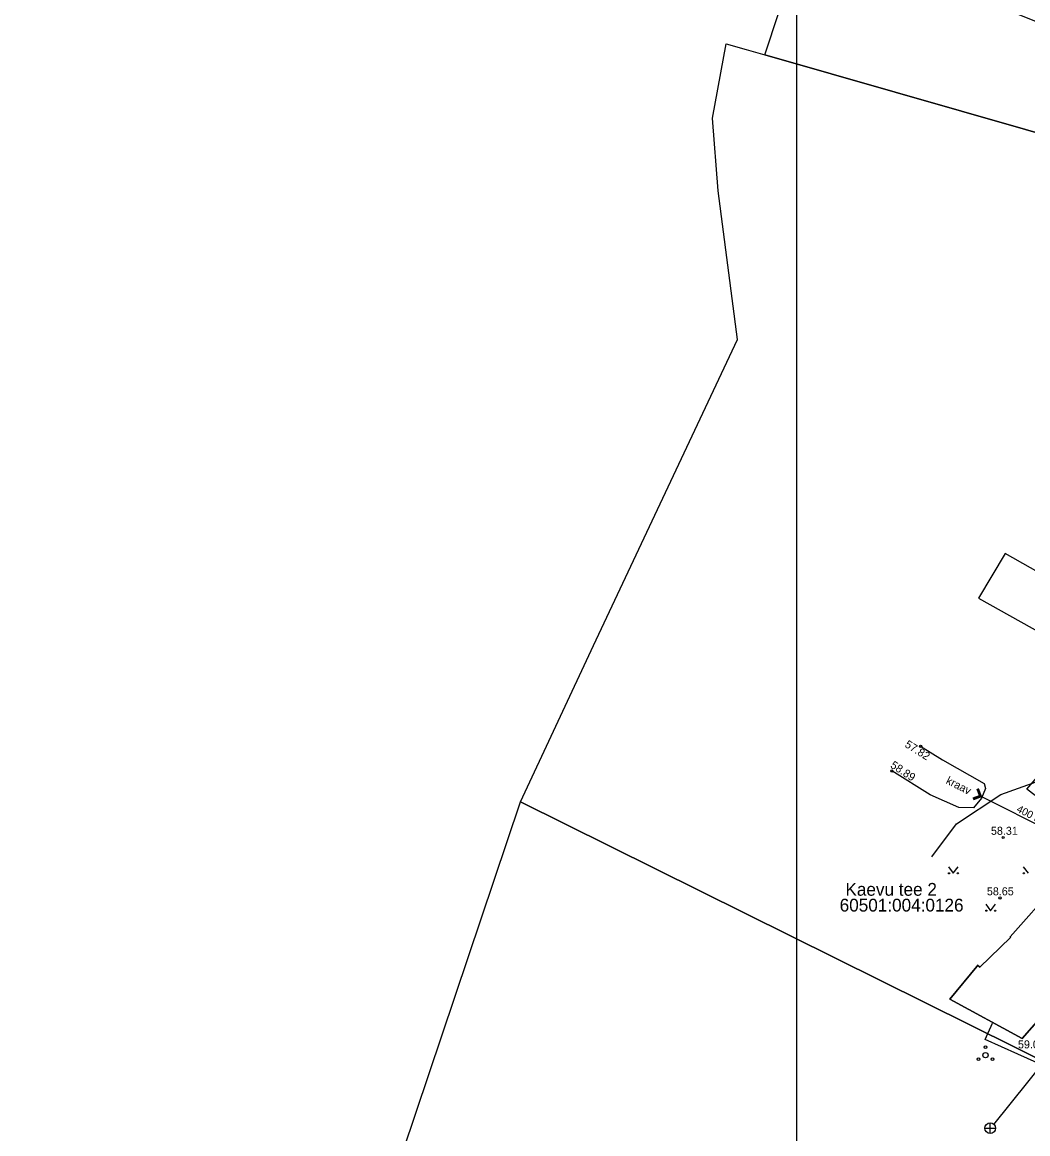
# Model space of a CAD drawing. Extents: x 634950 to 635515, y 6467879 to 6468335.
# Drawn here: x 634950.4 to 635044.6, y 6468124.3 to 6468228.5 of the extents above; entities that cross this region are included whole.
import ezdxf

# ---------------------------------------------------------------- set-up
doc = ezdxf.new("R2010")
doc.units = 0
for name, color, linetype in [('AED', 7, 'Continuous'), ('HALJASTUS', 7, 'Continuous'), ('HOONE', 7, 'Continuous'), ('HOONEDET', 7, 'Continuous'), ('KKAEV', 7, 'Continuous'), ('KORGUS-EH2000', 7, 'Continuous'), ('KTRASS', 7, 'Continuous'), ('MPKAABEL', 7, 'Continuous'), ('PIIR', 7, 'Continuous'), ('PUU', 7, 'Continuous'), ('TRUUP', 7, 'Continuous'), ('VEEKOGU', 7, 'Continuous'), ('VORMISTUS', 7, 'Continuous')]:
    doc.layers.add(name, color=color, linetype=linetype)

msp = doc.modelspace()

# ---------------------------------------------------------------- linework, layer by layer
at = {"layer": 'AED'}
msp.add_lwpolyline([(635053.7, 6468131.02), (635052.06, 6468128.01), (635043.64, 6468131.8), (635040.58, 6468133.16), (635041.26, 6468134.68)], dxfattribs=at)
at = {"layer": 'HALJASTUS'}
for p, q in [((635037.12, 6468149.34), (635037.58, 6468148.73)), ((635037.58, 6468148.73), (635038.03, 6468149.34)), ((635044.12, 6468149.34), (635044.58, 6468148.73)), ((635040.62, 6468145.84), (635041.08, 6468145.23)), ((635041.08, 6468145.23), (635041.53, 6468145.84))]:
    msp.add_line(p, q, dxfattribs=at)
for centre in [(635037.18, 6468148.73), (635038.01, 6468148.73), (635044.18, 6468148.73), (635040.68, 6468145.23), (635041.51, 6468145.23)]:
    msp.add_circle(centre, 0.055, dxfattribs=at)
at = {"layer": 'HOONE'}
for points in [[(635052.16, 6468173.2), (635042.43, 6468178.69), (635039.94, 6468174.5), (635049.7, 6468169.05), (635052.16, 6468173.2)], [(635052.41, 6468142.77), (635047.13, 6468147.53), (635042.91, 6468142.78), (635042.94, 6468142.73), (635040.08, 6468139.93), (635039.85, 6468140.13), (635039.78, 6468140), (635037.27, 6468136.93), (635044.04, 6468133.25), (635052.41, 6468142.77)], [(635052.41, 6468142.77), (635044.04, 6468133.25), (635037.27, 6468136.93), (635039.78, 6468140), (635039.85, 6468140.13), (635040.08, 6468139.93), (635042.94, 6468142.73), (635042.91, 6468142.78), (635047.13, 6468147.53), (635052.41, 6468142.77)]]:
    msp.add_lwpolyline(points, dxfattribs=at)
at = {"layer": 'HOONEDET'}
msp.add_lwpolyline([(635052.56, 6468159.99), (635052.6, 6468160.06), (635055.53, 6468157.84), (635050.86, 6468151.75), (635044.47, 6468156.62), (635045.44, 6468157.74), (635045.5, 6468157.69)], dxfattribs=at)
at = {"layer": 'KKAEV'}
for p, q in [((635040.54, 6468124.85), (635041.54, 6468124.85)), ((635041.04, 6468124.35), (635041.04, 6468125.35))]:
    msp.add_line(p, q, dxfattribs=at)
msp.add_circle((635041.04, 6468124.85), 0.5, dxfattribs=at)
at = {"layer": 'KORGUS-EH2000'}
for centre in [(635034.52, 6468160.63), (635031.83, 6468158.32), (635042.25, 6468152.09), (635041.95, 6468146.42)]:
    msp.add_circle(centre, 0.1, dxfattribs=at)
at = {"layer": 'KTRASS'}
msp.add_lwpolyline([(635041.39, 6468125.21), (635060.37, 6468148.85), (635073.1, 6468164.69)], dxfattribs=at)
at = {"layer": 'MPKAABEL'}
msp.add_lwpolyline([(635035.58, 6468150.27), (635037.87, 6468153.36), (635042.02, 6468156.1), (635045.78, 6468157.47)], dxfattribs=at)
at = {"layer": 'PIIR'}
for points in [[(635023.81, 6468237.14), (635069.27, 6468219), (635084.02, 6468255.72), (635144.64, 6468233.59), (635162.37, 6468282.69), (635181.12, 6468334.61), (635187.35, 6468332.17), (635162.23, 6468262.58), (635168.74, 6468249.4), (635132.21, 6468132.65), (635081.62, 6468154), (635090.52, 6468169.62), (635062.87, 6468182.63), (635074.96, 6468209.63), (635019.93, 6468225.4)], [(635003.89, 6468170.07), (635017.37, 6468198.73), (635015.55, 6468212.67), (635015.03, 6468219.47), (635016.31, 6468226.44), (635018.18, 6468225.9), (635019.93, 6468225.4), (635074.96, 6468209.63), (635062.87, 6468182.63), (635055.58, 6468166.17), (635047.43, 6468147.65), (635053.77, 6468141.23), (635055.76, 6468134.83), (635051.84, 6468128.24), (634997.04, 6468155.43)], [(634997.04, 6468155.43), (635051.84, 6468128.24), (635080.32, 6468113.14), (635078.16, 6468105.95), (635047.11, 6467987.54), (635032.65, 6467991.52), (634950.38, 6468014.11), (634966.59, 6468068.8), (634968.83, 6468073.68), (634979.92, 6468104.42)]]:
    msp.add_lwpolyline(points, close=True, dxfattribs=at)
at = {"layer": 'PUU'}
for centre, radius in [((635040.6, 6468131.69), 0.25), ((635040.6, 6468132.44), 0.125), ((635039.95, 6468131.32), 0.125), ((635041.25, 6468131.32), 0.125)]:
    msp.add_circle(centre, radius, dxfattribs=at)
at = {"layer": 'TRUUP'}
for p, q in [((635039.82, 6468156.61), (635039.95, 6468156.66)), ((635040.04, 6468156.01), (635039.82, 6468156.61)), ((635039.86, 6468156.63), (635039.97, 6468156.61)), ((635040.13, 6468155.97), (635039.89, 6468156.64)), ((635039.91, 6468156.65), (635039.96, 6468156.64)), ((635040.22, 6468155.93), (635039.95, 6468156.66)), ((635039.44, 6468155.8), (635040.04, 6468156.01)), ((635039.44, 6468155.8), (635039.49, 6468155.66)), ((635039.44, 6468155.8), (635039.75, 6468155.76)), ((635039.45, 6468155.77), (635039.7, 6468155.74)), ((635039.46, 6468155.73), (635040.13, 6468155.97)), ((635039.46, 6468155.74), (635039.65, 6468155.72)), ((635039.47, 6468155.72), (635039.59, 6468155.7)), ((635039.48, 6468155.69), (635039.54, 6468155.68)), ((635039.49, 6468155.66), (635040.22, 6468155.93)), ((635039.49, 6468155.82), (635039.8, 6468155.78)), ((635039.54, 6468155.83), (635039.86, 6468155.8)), ((635039.59, 6468155.85), (635039.91, 6468155.82)), ((635039.65, 6468155.87), (635039.96, 6468155.84)), ((635039.7, 6468155.89), (635040.01, 6468155.85)), ((635039.75, 6468155.91), (635040.06, 6468155.87)), ((635039.8, 6468155.93), (635040.12, 6468155.89)), ((635039.82, 6468156.61), (635039.98, 6468156.59)), ((635039.83, 6468156.58), (635039.99, 6468156.56)), ((635039.84, 6468156.55), (635040, 6468156.54)), ((635039.85, 6468156.53), (635040.01, 6468156.51)), ((635039.85, 6468155.95), (635040.17, 6468155.91)), ((635039.86, 6468156.5), (635040.02, 6468156.48)), ((635039.87, 6468156.48), (635040.03, 6468156.46)), ((635039.88, 6468156.45), (635040.04, 6468156.43)), ((635039.89, 6468156.42), (635040.05, 6468156.4)), ((635039.9, 6468156.4), (635040.06, 6468156.38)), ((635039.91, 6468156.37), (635040.07, 6468156.35)), ((635039.91, 6468155.97), (635040.22, 6468155.93)), ((635039.92, 6468156.34), (635040.07, 6468156.33)), ((635039.93, 6468156.32), (635040.08, 6468156.3)), ((635039.94, 6468156.29), (635040.09, 6468156.27)), ((635039.95, 6468156.27), (635040.1, 6468156.25)), ((635039.95, 6468156.24), (635040.11, 6468156.22)), ((635039.96, 6468156.21), (635040.12, 6468156.19)), ((635039.96, 6468155.99), (635040.21, 6468155.96)), ((635039.97, 6468156.19), (635040.13, 6468156.17)), ((635039.98, 6468156.16), (635040.14, 6468156.14)), ((635039.99, 6468156.13), (635040.15, 6468156.12)), ((635040, 6468156.11), (635040.16, 6468156.09)), ((635040.01, 6468156.08), (635040.17, 6468156.06)), ((635040.01, 6468156.01), (635040.2, 6468155.98)), ((635040.02, 6468156.05), (635040.18, 6468156.04)), ((635040.03, 6468156.03), (635040.19, 6468156.01))]:
    msp.add_line(p, q, dxfattribs=at)
msp.add_lwpolyline([(635046.85, 6468152.58), (635040.13, 6468155.97)], dxfattribs=at)
at = {"layer": 'VEEKOGU'}
for points in [[(635034.52, 6468160.63), (635036.57, 6468159.35), (635040.48, 6468157.13), (635040.6, 6468156.69), (635040.23, 6468155.77)], [(635040.23, 6468155.77), (635039.47, 6468154.88), (635038.1, 6468154.89), (635035.42, 6468156.07), (635031.83, 6468158.32)]]:
    msp.add_lwpolyline(points, dxfattribs=at)
at = {"layer": 'VORMISTUS'}
msp.add_lwpolyline([(635195.44, 6468285.24), (635195.44, 6468000.24), (635022.94, 6468000.24), (635022.94, 6468285.24), (635195.44, 6468285.24)], dxfattribs=at)

# ---------------------------------------------------------------- texts
at = {"layer": 'KORGUS-EH2000'}
for s, rotation, p in [('57.82', 327.833, (635032.97, 6468160.62)), ('58.89', 326.7266, (635031.62, 6468158.69))]:
    msp.add_text(s, height=0.75, rotation=rotation, dxfattribs=at).set_placement(p)
for s, p in [('58.31', (635041.11, 6468152.34)), ('58.65', (635040.73, 6468146.67)), ('59.04', (635043.64, 6468132.33))]:
    msp.add_text(s, height=0.75, dxfattribs=at).set_placement(p)
at = {"layer": 'PIIR'}
for s, p in [('Kaevu tee 2', (635027.48, 6468146.63)), ('60501:004:0126', (635026.94, 6468145.15))]:
    msp.add_text(s, height=1.2, dxfattribs=at).set_placement(p)
at = {"layer": 'TRUUP'}
msp.add_text('400 bet', height=0.7, rotation=332.6303, dxfattribs=at).set_placement((635043.45, 6468154.54))
at = {"layer": 'VEEKOGU'}
msp.add_text('kraav', height=0.75, rotation=333.1519, dxfattribs=at).set_placement((635036.83, 6468157.18))

doc.saveas('drawing.dxf')
